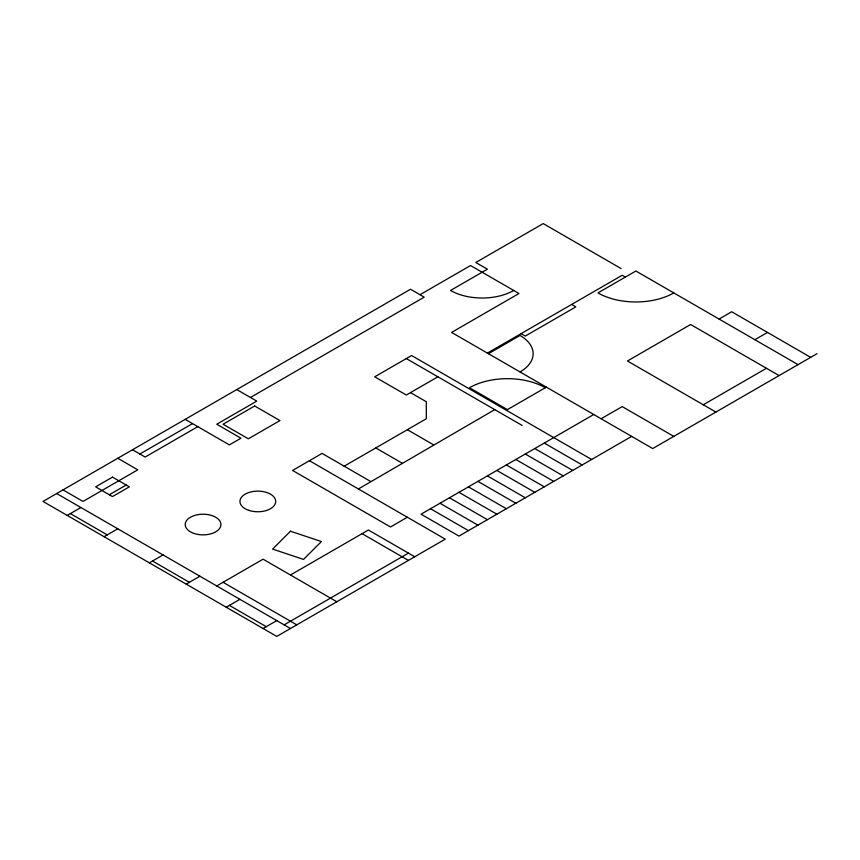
<?xml version="1.0" encoding="UTF-8"?>
<svg xmlns="http://www.w3.org/2000/svg" width="860" height="860" viewBox="0 0 860 860"><rect width="100%" height="100%" fill="white"/><g stroke="black" fill="none" stroke-linecap="round" stroke-linejoin="round"><path stroke-width="1.29" d="M358.394 488.974L494.758 409.629M139.879 454.015L192.532 423.614M419.992 294.722L470.538 265.546L518.988 293.507L451.586 332.422L652.718 448.544L817 353.696M197.8 426.657L145.147 457.058L132.515 449.758M250.453 397.471L424.206 297.151L410.521 289.25L43 501.434L276.78 636.411L445.265 539.134L309.428 460.702M67.22 515.419L80.915 507.518M109.338 494.747L126.194 485.018M104.081 536.704L117.766 528.792M437.901 376.798L406.307 395.041L374.713 376.798L411.575 355.524L591.648 459.487M487.394 353.094L622.188 275.264L625.338 277.092M488.448 353.696L520.042 335.464A44.677 25.789 0 0 1 520.042 371.939M149.361 562.849L163.045 554.937M344.172 466.174L426.313 418.755L426.313 401.727L410.521 392.612M186.212 584.123L199.907 576.221M506.346 410.241L546.358 387.14M216.752 585.95L263.085 559.193L336.808 601.753M719.067 319.038L731.699 311.75L810.679 357.351M226.234 607.225L239.918 599.323M290.465 575.007L368.392 530.007L414.735 556.764M407.361 517.247L390.515 526.976L292.572 470.431L322.059 453.403L370.499 481.374M593.755 414.498L421.045 514.205L458.96 536.092L631.659 436.385M601.118 418.755L622.188 406.597L673.788 436.385M754.865 339.711L767.507 332.422M263.085 628.509L276.78 620.597M284.155 624.854L408.414 553.12M703.265 404.77L766.453 368.295M798.048 364.64L635.873 271.018L597.958 292.905A53.61 30.949 0 0 0 673.788 292.905M621.135 268.578L543.208 223.589L475.806 262.504L487.394 269.191L450.533 290.465A44.677 25.789 0 0 0 513.721 290.465M779.085 375.583L690.634 324.51L627.445 360.996L715.907 412.069M571.642 304.451L575.845 306.88L525.299 336.067L521.085 333.637M507.4 409.629L469.485 387.742A53.61 30.949 0 0 1 545.315 387.742M406.307 358.566L522.138 425.442M544.262 443.072L582.166 464.959M534.78 448.544L572.685 470.431M525.299 454.015L563.214 475.902M515.828 459.487L553.732 481.374M506.346 464.959L544.262 486.846M496.865 470.431L534.78 492.318M407.361 429.699L433.687 444.899M487.394 475.902L525.299 497.789M477.913 481.374L515.828 503.261M468.442 486.846L506.346 508.733M458.96 492.318L496.865 514.205M375.766 447.931L402.093 463.131M449.479 497.789L487.394 519.677M440.008 503.261L477.913 525.148M236.758 389.569L256.774 401.125L216.752 424.227L240.972 438.213L229.394 444.899L185.158 419.358M430.527 508.733L468.442 530.62M362.082 533.662L408.414 560.408M117.766 458.272L137.772 469.818L83.011 501.434L63.006 489.888M223.073 582.295L296.786 624.854M56.685 493.533L290.465 628.509M70.38 513.592L107.242 534.877M152.521 561.021L189.372 582.295M229.394 605.397L266.245 626.682M290.465 531.233L272.599 549.099L303.548 559.419L321.425 541.542L290.465 531.233M112.499 477.117L95.653 486.846L112.499 496.575L129.355 486.846L112.499 477.117M254.667 405.985L223.073 424.227L248.346 438.815L279.941 420.572L254.667 405.985M248.884 510.378A17.867 10.32 0 0 0 275.694 501.434A17.867 10.32 0 0 0 248.884 492.5A17.867 10.32 0 0 0 248.884 510.378M194.134 533.479A17.867 10.32 0 0 0 220.934 524.535A17.867 10.32 0 0 0 194.134 515.602A17.867 10.32 0 0 0 194.134 533.479"/></g></svg>
